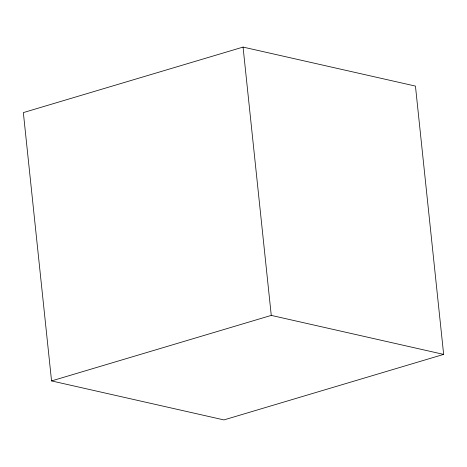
<?xml version="1.0" encoding="UTF-8"?>
<svg xmlns="http://www.w3.org/2000/svg" width="467" height="467" viewBox="0 0 467 467"><rect width="100%" height="100%" fill="white"/><g stroke="black" fill="none" stroke-linecap="round" stroke-linejoin="round"><path stroke-width="0.7" d="M243.062 47.085L23.35 112.6L51.551 380.914L223.938 419.915L443.65 354.4L415.449 86.086L243.062 47.085L271.263 315.4L443.65 354.4M51.551 380.914L271.263 315.4"/></g></svg>
